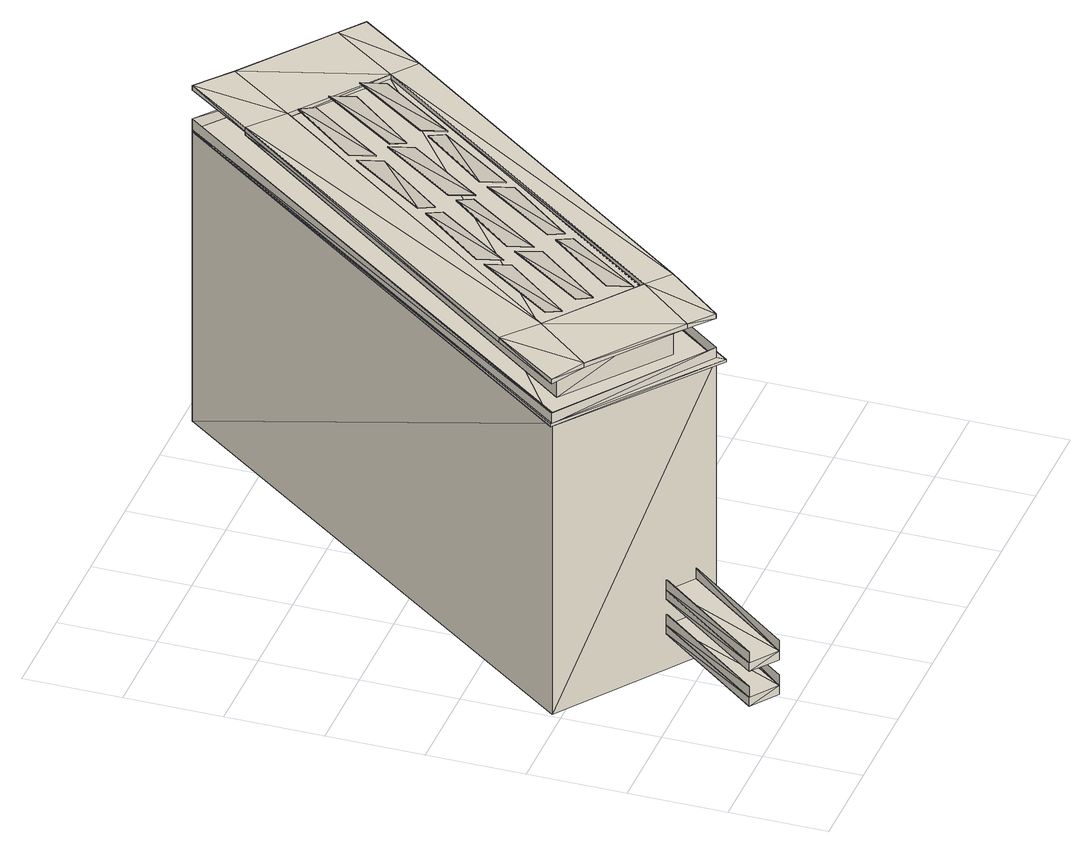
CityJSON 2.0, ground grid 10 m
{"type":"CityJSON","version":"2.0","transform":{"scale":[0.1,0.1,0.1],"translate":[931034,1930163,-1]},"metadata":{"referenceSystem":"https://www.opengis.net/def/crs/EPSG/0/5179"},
"CityObjects":{
"building1":{"type":"Building","geometry":[{"type":"MultiSurface","lod":"3","boundaries":[[[0,1,2]],[[3,2,1]],[[4,5,6]],[[7,6,5]],[[8,9,10]],[[11,10,9]],[[12,13,14]],[[15,14,13]],[[16,17,18]],[[19,18,17]],[[17,16,19]],[[18,19,16]],[[20,4,21]],[[6,21,4]],[[22,7,23]],[[5,23,7]],[[24,12,25]],[[14,25,12]],[[26,15,27]],[[13,27,15]],[[18,19,3]],[[2,3,19]],[[17,16,11]],[[10,11,16]],[[28,29,0]],[[1,0,29]],[[30,31,8]],[[9,8,31]],[[23,0,22]],[[2,22,0]],[[25,3,24]],[[1,24,3]],[[27,8,26]],[[10,26,8]],[[21,11,20]],[[9,20,11]],[[15,16,14]],[[18,14,16]],[[7,19,6]],[[17,6,19]],[[4,31,5]],[[28,5,31]],[[12,29,13]],[[30,13,29]],[[14,18,25]],[[3,25,18]],[[22,2,7]],[[19,7,2]],[[6,17,21]],[[11,21,17]],[[26,10,15]],[[16,15,10]],[[5,28,23]],[[0,23,28]],[[24,1,12]],[[29,12,1]],[[13,30,27]],[[8,27,30]],[[20,9,4]],[[31,4,9]],[[28,19,29]],[[18,29,19]],[[31,17,28]],[[19,28,17]],[[30,16,31]],[[17,31,16]],[[29,18,30]],[[16,30,18]],[[32,33,34]],[[35,34,33]],[[34,35,36]],[[37,36,35]],[[36,37,38]],[[39,38,37]],[[38,39,32]],[[33,32,39]],[[33,39,35]],[[37,35,39]],[[32,34,38]],[[36,38,34]],[[40,41,42]],[[43,42,41]],[[44,45,40]],[[41,40,45]],[[46,47,44]],[[45,44,47]],[[42,43,46]],[[47,46,43]],[[48,40,49]],[[41,49,40]],[[46,48,47]],[[49,47,48]],[[45,49,41]],[[48,44,40]],[[49,45,47]],[[44,48,46]],[[50,43,41]],[[43,50,47]],[[51,52,53]],[[54,53,52]],[[55,51,56]],[[53,56,51]],[[57,55,58]],[[56,58,55]],[[52,57,54]],[[58,54,57]],[[53,54,59]],[[60,59,54]],[[56,53,61]],[[59,61,53]],[[58,56,62]],[[61,62,56]],[[54,58,60]],[[62,60,58]],[[59,60,63]],[[64,63,60]],[[61,59,65]],[[63,65,59]],[[62,61,66]],[[65,66,61]],[[60,62,64]],[[66,64,62]],[[63,64,51]],[[52,51,64]],[[65,63,55]],[[51,55,63]],[[66,65,57]],[[55,57,65]],[[64,66,52]],[[57,52,66]],[[42,67,40]],[[68,40,67]],[[40,68,48]],[[69,48,68]],[[48,69,46]],[[70,46,69]],[[46,70,42]],[[67,42,70]],[[68,67,69]],[[70,69,67]],[[40,48,42]],[[46,42,48]],[[71,72,73]],[[74,73,72]],[[75,76,77]],[[78,77,76]],[[73,79,71]],[[80,71,79]],[[71,80,72]],[[81,72,80]],[[72,81,74]],[[82,74,81]],[[74,82,73]],[[79,73,82]],[[80,79,81]],[[82,81,79]],[[77,83,75]],[[84,75,83]],[[75,84,76]],[[85,76,84]],[[76,85,78]],[[86,78,85]],[[78,86,77]],[[83,77,86]],[[84,83,85]],[[86,85,83]],[[87,88,89]],[[90,89,88]],[[91,92,87]],[[88,87,92]],[[93,94,91]],[[92,91,94]],[[89,90,93]],[[94,93,90]],[[95,96,97]],[[98,97,96]],[[99,100,95]],[[96,95,100]],[[101,102,99]],[[100,99,102]],[[97,98,101]],[[102,101,98]],[[103,104,105]],[[106,105,104]],[[107,108,103]],[[104,103,108]],[[109,110,107]],[[108,107,110]],[[105,106,109]],[[110,109,106]],[[111,112,113]],[[114,113,112]],[[115,116,111]],[[112,111,116]],[[117,118,115]],[[116,115,118]],[[113,114,117]],[[118,117,114]],[[119,120,121]],[[122,121,120]],[[123,124,119]],[[120,119,124]],[[125,126,123]],[[124,123,126]],[[121,122,125]],[[126,125,122]],[[127,128,129]],[[130,129,128]],[[131,132,127]],[[128,127,132]],[[133,134,131]],[[132,131,134]],[[129,130,133]],[[134,133,130]],[[135,136,137]],[[138,137,136]],[[139,140,135]],[[136,135,140]],[[141,142,139]],[[140,139,142]],[[137,138,141]],[[142,141,138]],[[143,144,145]],[[146,145,144]],[[147,148,143]],[[144,143,148]],[[149,150,147]],[[148,147,150]],[[145,146,149]],[[150,149,146]],[[151,152,153]],[[154,153,152]],[[155,156,151]],[[152,151,156]],[[157,158,155]],[[156,155,158]],[[153,154,157]],[[158,157,154]],[[93,91,89]],[[87,89,91]],[[95,97,99]],[[101,99,97]],[[109,107,105]],[[103,105,107]],[[113,117,111]],[[115,111,117]],[[121,125,119]],[[123,119,125]],[[133,131,129]],[[127,129,131]],[[135,137,139]],[[141,139,137]],[[149,147,145]],[[143,145,147]],[[151,153,155]],[[157,155,153]],[[94,90,92]],[[88,92,90]],[[96,100,98]],[[102,98,100]],[[110,106,108]],[[104,108,106]],[[114,112,118]],[[116,118,112]],[[122,120,126]],[[124,126,120]],[[134,130,132]],[[128,132,130]],[[136,140,138]],[[142,138,140]],[[150,146,148]],[[144,148,146]],[[152,156,154]],[[158,154,156]],[[159,160,161]],[[162,161,160]],[[163,164,159]],[[160,159,164]],[[165,166,163]],[[164,163,166]],[[161,162,165]],[[166,165,162]],[[167,168,169]],[[170,169,168]],[[171,172,167]],[[168,167,172]],[[173,174,171]],[[172,171,174]],[[169,170,173]],[[174,173,170]],[[175,176,177]],[[178,177,176]],[[179,180,175]],[[176,175,180]],[[181,182,179]],[[180,179,182]],[[177,178,181]],[[182,181,178]],[[165,163,161]],[[159,161,163]],[[167,169,171]],[[173,171,169]],[[181,179,177]],[[175,177,179]],[[166,162,164]],[[160,164,162]],[[168,172,170]],[[174,170,172]],[[182,178,180]],[[176,180,178]],[[183,73,184]],[[71,184,73]],[[185,72,186]],[[74,186,72]],[[187,184,188]],[[71,188,184]],[[73,188,71]],[[187,183,184]],[[188,73,187]],[[183,187,73]],[[189,77,190]],[[75,190,77]],[[191,76,192]],[[78,192,76]],[[193,190,194]],[[75,194,190]],[[77,194,75]],[[193,189,190]],[[194,77,193]],[[189,193,77]]]}]}
},
"vertices":[
[401,660,388],[494,590,388],[401,660,383],[494,590,383],[54,280,388],[314,620,388],[54,280,383],[314,620,383],[133,120,388],[39,190,388],[133,120,383],[39,190,383],[469,500,388],[209,160,388],[469,500,383],[209,160,383],[184,180,383],[90,250,383],[443,520,383],[349,590,383],[3,210,388],[3,210,383],[365,690,383],[365,690,388],[520,570,388],[520,570,383],[158,100,383],[158,100,388],[349,590,388],[443,520,388],[184,180,388],[90,250,388],[476,560,383],[476,560,338],[373,640,383],[373,640,338],[47,220,383],[47,220,338],[151,140,383],[151,140,338],[365,690,338],[365,690,350],[520,570,338],[520,570,350],[3,210,338],[3,210,350],[158,100,338],[158,100,350],[4,210,338],[4,210,350],[519,570,350],[158,90,339],[158,100,339],[1,210,339],[6,210,339],[158,90,336],[1,210,336],[158,100,336],[6,210,336],[365,690,339],[366,690,339],[365,690,336],[366,690,336],[522,570,339],[518,570,339],[522,570,336],[518,570,336],[520,570,10],[365,690,10],[4,210,10],[158,100,10],[20,20,60],[48,0,60],[116,140,60],[144,120,60],[20,20,99],[48,0,99],[116,140,99],[144,120,99],[116,140,50],[20,20,50],[48,0,50],[144,120,50],[116,140,89],[20,20,89],[48,0,89],[144,120,89],[165,340,393],[165,340,394],[223,410,393],[223,410,394],[186,320,383],[186,320,384],[244,400,383],[244,400,384],[226,290,393],[226,290,394],[284,370,393],[284,370,394],[247,280,383],[247,280,384],[305,350,383],[305,350,384],[195,320,393],[195,320,394],[253,390,393],[253,390,394],[216,300,383],[216,300,384],[274,380,383],[274,380,384],[229,420,393],[229,420,394],[287,500,393],[287,500,394],[250,410,383],[250,410,384],[308,480,383],[308,480,384],[290,380,393],[290,380,394],[348,450,393],[348,450,394],[311,360,383],[311,360,384],[369,440,383],[369,440,384],[259,400,393],[259,400,394],[318,480,393],[318,480,394],[281,380,383],[281,380,384],[339,460,383],[339,460,384],[293,510,393],[293,510,394],[351,580,393],[351,580,394],[314,490,383],[314,490,384],[373,570,383],[373,570,384],[354,460,393],[354,460,394],[412,540,393],[412,540,394],[375,440,383],[375,440,384],[433,520,383],[433,520,384],[323,480,393],[323,480,394],[381,560,393],[381,560,394],[344,470,383],[344,470,384],[403,540,383],[403,540,384],[101,250,393],[101,250,394],[159,330,393],[159,330,394],[122,240,383],[122,240,384],[180,310,383],[180,310,384],[162,210,393],[162,210,394],[220,280,393],[220,280,394],[183,190,383],[183,190,384],[241,270,383],[241,270,384],[131,230,393],[131,230,394],[189,310,393],[189,310,394],[153,220,383],[153,220,384],[211,290,383],[211,290,384],[116,140,72],[20,20,72],[48,0,72],[144,120,72],[117,140,72],[117,140,60],[116,140,111],[20,20,111],[48,0,111],[144,120,111],[117,140,111],[117,140,99]
]}
